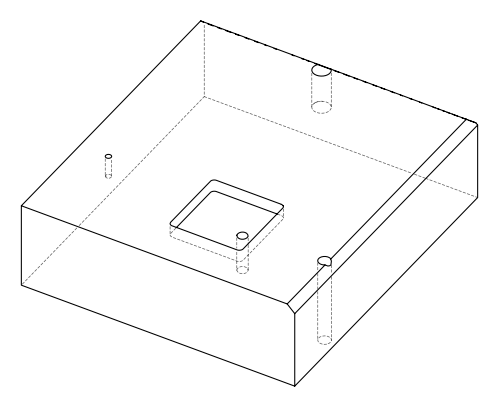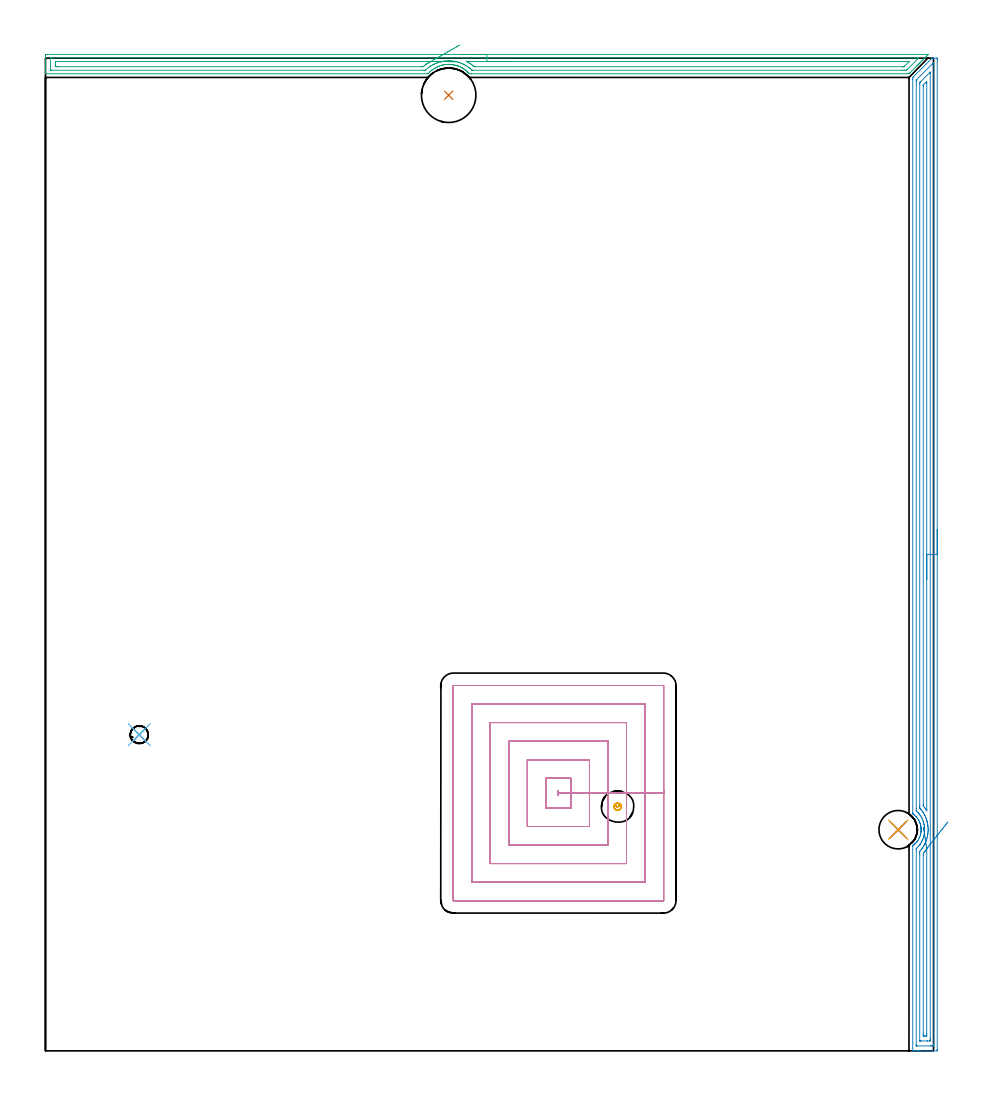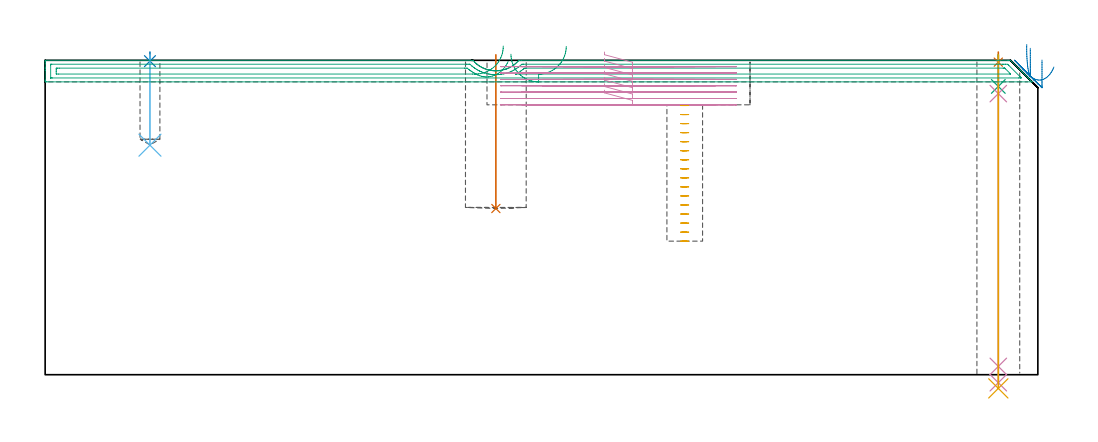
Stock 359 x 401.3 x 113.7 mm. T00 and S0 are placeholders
(PLAN: 11 operations, 7 tool changes, 41.9 min)
(1 SPOT_DRILL | STEP1HOLE | NXT0321_9005460120000 | 0.03 min | 5 mm3)
(2 SPOT_DRILL_1 | STEP1POCKET | NXT0321_9005460120000 | 0.03 min | 0 mm3)
(3 DRILL_BLIND_HOLE_INTO_CENTER | STEP1HOLE | UGT0301_185 | 0.05 min | 249 mm3)
(4 GUN_DRILL_THROUGH_HOLE | STEP1HOLE | UGT0307_002 | 0.54 min | 2950 mm3)
(5 SPADE_DRILL_TO_ENLARGE_THROUGH_HOLE | STEP1HOLE | UGT0306_006 | 0.48 min | 18204 mm3)
(6 DRILL_BLIND_HOLE_INTO_CENTER_1 | STEP1POCKET | UGT0301_192 | 0.13 min | 1179 mm3)
(7 INDEXABLE_INSERT_DRILL_BLIND_HOLE_FROM_SOLID | STEP1POCKET_1 | NXT0302_015 | 0.22 min | 20252 mm3)
(8 AREA_MILL | FG_CHAMFER_SURFACE | UGT0205_001 | 13.02 min | 19630 mm3)
(9 AREA_MILL_1 | FG_CHAMFER_SURFACE_1 | UGT0205_001 | 8.75 min | 10629 mm3)
(10 MILL_RECTANGULAR_POCKET | POCKET_RECTANGULAR_STRAIGHT | NXT0201_010 | Follow Part, ap 2.5, ae 75% | 17.72 min | 148191 mm3)
(11 MILL_BLIND_HOLE_FROM_SOLID_MATERIAL | STEP1POCKET_2 | NXT0201_010 | Spiral | 0.9 min | 6451 mm3)
(TOOL NXT0321_9005460120000 | NC Spot Drill, 142deg, 12mm, Carbide, Uncoated | D12 PA142 FL30 Z2)
(TOOL UGT0301_185 | Twist Drill 6.3 mm | D6.3 PA118 FL61 Z2)
(TOOL UGT0307_002 | Gun Drill 6 mm | D6 PA130 FL24 Z1)
(TOOL UGT0306_006 | Spade Drill 15.5mm | D15.5 PA132 FL10 Z2)
(TOOL UGT0301_192 | Twist Drill 7.2 mm | D7.2 PA118 FL66 Z2)
(TOOL NXT0302_015 | Index. Insert Drill 22mm [880-D2200L25-03] | D22 PA176 FL66 Z2)
(TOOL UGT0205_001 | Chamfer Mill 20 x 3 x 45 deg. | D20 FL50 Z2)
(TOOL NXT0201_010 | ENDMILL 10mm [2P460-1000-NA 1630] | D10 FL30 Z6)
(OP 1 SPOT_DRILL)
G17 G21 G94 G90
T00 M6
G54
G17 G0 G90 X344.7 Y89.4 S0 M3
G43 Z123.7 H0
G94 G81 G98 Z113.029 F250. R116.7
G80
M5
M2
(OP 2 SPOT_DRILL_1)
G17 G21 G94 G90
T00 M6
G54
G17 G0 G90 X37.9 Y127.8 S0 M3
G43 Z123.7 H0
G94 G81 G98 Z113.39 F250. R116.7
G80
M5
M2
(OP 3 DRILL_BLIND_HOLE_INTO_CENTER)
G17 G21 G94 G90
T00 M6
G54
G17 G0 G90 X344.7 Y89.4 S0 M3
G43 Z123.7 H0
G94 G81 G98 Z104.25 F250. R115.7
G80
M5
M2
(OP 4 GUN_DRILL_THROUGH_HOLE)
G17 G21 G94 G90
T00 M6
G54
G17 G0 G90 X344.7 Y89.4 M8
G43 Z123.7 H0
Z114.243
S716 M3
G94 G1 Z101.654 F125. M26
G4 X.084
Z3. F250.
G4 X.084
Z-2.899 F125.
G4 X.084
M5
M9
G0 Z114.243
Z123.7
M2
(OP 5 SPADE_DRILL_TO_ENLARGE_THROUGH_HOLE)
G17 G21 G94 G90
T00 M6
G54
G17 G0 G90 X344.7 Y89.4 S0 M3
G43 Z123.7 H0
G94 G73 G98 Z-4.951 F250. Q14.831 R115.7
G80
M5
M2
(OP 6 DRILL_BLIND_HOLE_INTO_CENTER_1)
G17 G21 G94 G90
T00 M6
G54
G17 G0 G90 X37.9 Y127.8 S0 M3
G43 Z123.7 H0
G94 G81 G98 Z83. F250. R115.7
G80
M5
M2
(OP 7 INDEXABLE_INSERT_DRILL_BLIND_HOLE_FROM_SOLID)
G17 G21 G94 G90
T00 M6
G54
G17 G0 G90 X163. Y386.3 S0 M3
G43 Z123.7 H1
G94 G81 G98 Z60.1 F250. R115.7
G80
M5
M2
(OP 8 AREA_MILL)
G17 G21 G94 G90
T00 M6
G54
G17 G0 G90 X360.5 Y210.65 S1061 M3
G43 Z123.7 H0
Z113.8
G94 G1 Y210.612 Z112.928 F250.
Y210.498 Z112.063
Y210.309 Z111.212
Y210.047 Z110.38
Y209.713 Z109.574
Y209.31 Z108.8
Y208.842 Z108.064
Y208.31 Z107.372
Y207.721 Z106.729
Y207.078 Z106.14
Y206.386 Z105.608
Y205.65 Z105.14
Y204.876 Z104.737
Y204.07 Z104.403
Y203.238 Z104.141
Y202.386 Z103.952
Y201.522 Z103.838
Y200.65 Z103.8
Y0.613
X360.497 Y0.24 Z103.802
X360.492 Y0.01 Z103.806
X360.259 Y0. Z104.039
X353.778 Z110.517
X353.222 Z111.074
X352.891 Z111.405
X352.336 Z111.96
X352.005 Z112.29
X351.343 Z112.957
X350.988 Z113.312
X350.628 Z113.663
X350.603 Y0.009 Z113.688
X350.6 Y0.167 Z113.7
Y82.771
X350.603 Y82.952 Z113.689
X350.78 Y83.095 Z113.518
X350.974 Y83.241 Z113.325
X351.406 Y83.598 Z112.892
X351.479 Y83.664 Z112.819
X351.539 Y83.719 Z112.758
X351.923 Y84.116 Z112.376
X352.005 Y84.209 Z112.294
X352.288 Y84.529 Z112.012
X352.354 Y84.612 Z111.946
X352.596 Y84.957 Z111.703
X352.663 Y85.053 Z111.635
X352.949 Y85.505 Z111.35
X353.168 Y85.907 Z111.13
X353.39 Y86.397 Z110.908
X353.558 Y86.841 Z110.74
X353.7 Y87.29 Z110.599
X353.81 Y87.735 Z110.487
X353.897 Y88.182 Z110.403
X353.953 Y88.628 Z110.343
X353.956 Y88.669 Z110.339
X353.967 Y88.814 Z110.33
X353.982 Y89.075 Z110.307
X353.983 Y89.103 Z110.305
X353.988 Y89.427 Z110.303
X353.99 Y89.521 Z110.305
X353.987 Y89.59 Z110.309
X353.969 Y89.915 Z110.32
X353.968 Y89.968 Z110.324
X353.959 Y90.072 Z110.337
X353.953 Y90.127 Z110.342
X353.924 Y90.415 Z110.372
X353.861 Y90.808 Z110.435
X353.853 Y90.86 Z110.444
X353.818 Y91.021 Z110.48
X353.778 Y91.205 Z110.521
X353.754 Y91.308 Z110.544
X353.642 Y91.702 Z110.654
X353.628 Y91.753 Z110.669
X353.529 Y92.035 Z110.771
X353.47 Y92.201 Z110.83
X353.286 Y92.645 Z111.012
X353.268 Y92.683 Z111.03
X353.168 Y92.896 Z111.13
X352.993 Y93.22 Z111.306
X352.805 Y93.538 Z111.492
X352.596 Y93.846 Z111.702
X352.554 Y93.909 Z111.744
X352.287 Y94.27 Z112.011
X352.198 Y94.381 Z112.101
X352.158 Y94.431 Z112.142
X352.094 Y94.499 Z112.205
X352.005 Y94.593 Z112.291
X351.926 Y94.678 Z112.371
X351.79 Y94.825 Z112.509
X351.407 Y95.203 Z112.893
X351.271 Y95.323 Z113.029
X350.819 Y95.681 Z113.481
X350.658 Y95.798 Z113.642
X350.644 Y95.808 Z113.655
X350.607 Y95.84 Z113.693
X350.6 Y96.167 Z113.7
Y392.649
X350.605 Y393.453 Z113.695
X350.607 Y393.501 Z113.693
X350.642 Y393.542 Z113.657
X358.257 Y401.157 Z106.042
X358.399 Y401.29 Z105.894
X358.538 Y401.299 Z105.755
X358.871 Y401.3 Z105.428
X360.312 Z103.984
X360.491 Y401.298 Z103.805
X360.497 Y401.133 Z103.803
X360.5 Y400.872 Z103.8
Y200.65
X359.086 Z105.214
Y2.409
X359.084 Y2.179 Z105.216
X359.081 Y2.069 Z105.219
X359.079 Y2.022 Z105.221
X359.001 Y2.01 Z105.299
X358.603 Y2.002 Z105.697
X358.209 Y2.001 Z106.091
X357.719 Y2. Z106.581
X352.401 Z111.899
X352.15 Y2.003 Z112.15
X352.045 Y2.007 Z112.255
X352.027 Y2.01 Z112.273
X352.021 Y2.021 Z112.279
X352.018 Y2.071 Z112.282
X352.016 Y2.177 Z112.284
X352.014 Y2.39 Z112.286
X352.015 Y81.427 Z112.285
X352.017 Y81.648 Z112.283
X352.02 Y81.757 Z112.28
X352.023 Y81.779 Z112.277
X352.034 Y81.793 Z112.266
X352.062 Y81.821 Z112.238
X352.124 Y81.878 Z112.176
X352.513 Y82.26 Z111.787
X352.891 Y82.654 Z111.409
X352.947 Y82.715 Z111.353
X352.995 Y82.771 Z111.305
X353.446 Y83.331 Z110.854
X353.681 Y83.664 Z110.619
X353.705 Y83.701 Z110.595
X353.72 Y83.723 Z110.58
X353.778 Y83.816 Z110.522
X354.057 Y84.276 Z110.243
X354.21 Y84.557 Z110.09
X354.365 Y84.858 Z109.935
X354.644 Y85.47 Z109.656
X354.664 Y85.523 Z109.636
X354.876 Y86.13 Z109.424
X354.943 Y86.343 Z109.357
X355.076 Y86.821 Z109.224
X355.174 Y87.236 Z109.126
X355.209 Y87.408 Z109.091
X355.235 Y87.554 Z109.065
X355.321 Y88.129 Z108.979
X355.347 Y88.334 Z108.953
X355.402 Y89.05 Z108.898
X355.4 Y89.541 Z108.9
X355.391 Y89.915 Z108.909
X355.377 Y90.09 Z108.923
X355.305 Y90.808 Z108.995
X355.261 Y91.1 Z109.039
X355.204 Y91.423 Z109.096
X355.143 Y91.702 Z109.157
X355.004 Y92.251 Z109.296
X354.905 Y92.595 Z109.395
X354.664 Y93.265 Z109.636
X354.575 Y93.488 Z109.725
X354.51 Y93.642 Z109.79
X354.279 Y94.119 Z110.021
X354.138 Y94.381 Z110.162
X353.778 Y94.981 Z110.522
X353.579 Y95.274 Z110.721
X353.288 Y95.671 Z111.012
X353.1 Y95.91 Z111.2
X352.891 Y96.153 Z111.409
X352.88 Y96.167 Z111.42
X352.7 Y96.359 Z111.6
X352.019 Y97.046 Z112.281
X352.017 Y97.06 Z112.283
X352.014 Y97.943 Z112.286
Y391.747
X352.018 Y392.198 Z112.282
X352.021 Y392.418 Z112.279
X352.026 Y392.465 Z112.274
X352.052 Y392.494 Z112.248
X352.103 Y392.55 Z112.197
X352.199 Y392.649 Z112.101
X358.45 Y398.901 Z105.85
X358.647 Y399.094 Z105.653
X358.778 Y399.22 Z105.522
X358.845 Y399.284 Z105.455
X358.983 Y399.291 Z105.317
X359.067 Y399.292 Z105.233
X359.077 Y399.29 Z105.223
X359.079 Y399.277 Z105.221
X359.083 Y399.226 Z105.217
X359.085 Y399.121 Z105.215
X359.086 Y383.421 Z105.214
Y200.65
X357.672 Z106.628
X357.671 Y5.079 Z106.629
X357.67 Y4.728 Z106.63
X357.667 Y4.186 Z106.633
X357.665 Y4.019 Z106.635
X357.501 Y4.006 Z106.799
X357.323 Y4.003 Z106.977
X356.62 Y4. Z107.68
X356.436 Z107.864
X353.961 Z110.339
X353.778 Y4.001 Z110.522
X353.594 Y4.003 Z110.706
X353.471 Y4.008 Z110.829
X353.434 Y4.011 Z110.866
X353.433 Y4.027 Z110.867
X353.431 Y4.068 Z110.869
X353.429 Y4.186 Z110.871
Y79.551
X353.43 Y80.092 Z110.87
X353.432 Y80.441 Z110.868
X353.436 Y80.71 Z110.864
X353.726 Y81.037 Z110.574
X353.778 Y81.096 Z110.522
X354.128 Y81.525 Z110.172
X354.411 Y81.878 Z109.889
X354.518 Y82.025 Z109.782
X354.664 Y82.235 Z109.636
X354.874 Y82.56 Z109.426
X355.006 Y82.771 Z109.294
X355.209 Y83.115 Z109.091
X355.508 Y83.664 Z108.792
X355.522 Y83.693 Z108.778
X355.55 Y83.751 Z108.75
X355.793 Y84.313 Z108.507
X355.895 Y84.557 Z108.405
X356.04 Y84.957 Z108.26
X356.21 Y85.45 Z108.09
X356.263 Y85.625 Z108.037
X356.436 Y86.24 Z107.864
X356.456 Y86.323 Z107.844
X356.461 Y86.343 Z107.839
X356.606 Y87.065 Z107.694
X356.633 Y87.236 Z107.667
X356.722 Y87.842 Z107.578
X356.754 Y88.129 Z107.546
X356.791 Y88.665 Z107.509
X356.81 Y89.022 Z107.49
X356.814 Y89.535 Z107.486
X356.801 Y89.915 Z107.499
X356.766 Y90.476 Z107.534
X356.734 Y90.808 Z107.566
X356.702 Y91.116 Z107.598
X356.648 Y91.488 Z107.652
X356.611 Y91.702 Z107.689
X356.436 Y92.554 Z107.864
X356.426 Y92.595 Z107.874
X356.423 Y92.608 Z107.877
X356.283 Y93.111 Z108.017
X356.17 Y93.488 Z108.13
X356.022 Y93.905 Z108.278
X355.838 Y94.381 Z108.462
X355.55 Y95.035 Z108.75
X355.435 Y95.274 Z108.865
X355.312 Y95.514 Z108.988
X354.92 Y96.167 Z109.38
X354.664 Y96.564 Z109.636
X354.307 Y97.06 Z109.993
X354.076 Y97.358 Z110.224
X353.778 Y97.701 Z110.522
X353.554 Y97.953 Z110.746
X353.485 Y98.032 Z110.815
X353.435 Y98.09 Z110.865
X353.434 Y98.129 Z110.866
X353.431 Y98.302 Z110.869
X353.429 Y98.846 Z110.871
X353.428 Y99.197 Z110.872
X353.429 Y390.863 Z110.871
X353.43 Y391.213 Z110.87
X353.433 Y391.35 Z110.867
X353.435 Y391.413 Z110.865
X353.47 Y391.459 Z110.83
X353.756 Y391.756 Z110.544
X353.767 Y391.767 Z110.533
X357.512 Y395.512 Z106.788
X357.567 Y395.565 Z106.733
X357.626 Y395.619 Z106.674
X357.665 Y395.652 Z106.635
X357.666 Y395.616 Z106.634
X357.67 Y395.328 Z106.63
X357.671 Y395.195 Z106.629
X357.672 Y394.977 Z106.628
Y200.65
X356.257 Z108.043
Y97.649
X356.255 Y97.242 Z108.045
X356.252 Y97.06 Z108.048
X356.251 Y97.059 Z108.049
X356.247 Y97.06 Z108.053
X356.225 Y97.095 Z108.075
X355.951 Y97.549 Z108.349
X355.682 Y97.953 Z108.618
X355.55 Y98.14 Z108.75
X355.023 Y98.846 Z109.277
X354.893 Y99.016 Z109.407
X354.85 Y99.073 Z109.45
X354.847 Y99.114 Z109.453
X354.845 Y99.202 Z109.455
X354.843 Y99.558 Z109.457
Y99.739
Y389.97
X354.845 Y390.327 Z109.455
X354.847 Y390.37 Z109.453
X354.85 Y390.388 Z109.45
X354.859 Y390.402 Z109.441
X354.907 Y390.455 Z109.393
X354.987 Y390.538 Z109.313
X355.877 Y391.427 Z108.423
X356.209 Y391.756 Z108.091
X356.221 Y391.761 Z108.079
X356.25 Y391.756 Z108.05
X356.253 Y391.504 Z108.047
X356.257 Y391.044 Z108.043
Y200.65
Y199.778 Z108.081
Y198.914 Z108.195
Y198.062 Z108.383
Y197.23 Z108.646
Y196.424 Z108.98
Y195.65 Z109.382
Y194.914 Z109.851
Y194.222 Z110.382
Y193.579 Z110.972
Y192.99 Z111.615
Y192.458 Z112.307
Y191.99 Z113.043
Y191.587 Z113.816
Y191.253 Z114.622
Y190.991 Z115.454
Y190.802 Z116.306
Y190.688 Z117.171
Y190.65 Z118.043
G0 Z123.7
X354.989 Y90.037
Z119.423
G1 X354.975 Y90.127 Z118.556
X354.972 Y90.143 Z117.683
X354.982 Y90.083 Z116.813
X355.002 Y89.949 Z115.951
X355.034 Y89.741 Z115.105
X355.076 Y89.46 Z114.28
X355.129 Y89.11 Z113.483
X355.193 Y88.692 Z112.719
X355.266 Y88.21 Z111.996
X355.348 Y87.668 Z111.318
X355.439 Y87.069 Z110.69
X355.538 Y86.418 Z110.117
X355.643 Y85.721 Z109.604
X355.756 Y84.982 Z109.154
X355.873 Y84.207 Z108.771
X355.995 Y83.402 Z108.458
X356.121 Y82.573 Z108.217
X356.25 Y81.726 Z108.05
X356.251 Y81.715 Z108.049
X356.255 Y81.649 Z108.045
X356.256 Y81.506 Z108.044
X356.257 Y6.865 Z108.043
X356.253 Y6.156 Z108.047
X356.25 Y6.052 Z108.05
X356.242 Y6.01 Z108.058
X356.193 Y6.008 Z108.107
X355.979 Y6.004 Z108.321
X355.55 Y6. Z108.75
X355.522 Z108.778
X355.113 Y6.003 Z109.187
X354.908 Y6.007 Z109.392
X354.859 Y6.01 Z109.441
X354.849 Y6.017 Z109.451
X354.847 Y6.034 Z109.453
X354.845 Y6.1 Z109.455
X354.843 Y6.684 Z109.457
Y6.865
Y79.019
X354.85 Y79.729 Z109.45
X354.923 Y79.831 Z109.377
X355.125 Y80.092 Z109.175
X355.31 Y80.335 Z108.99
X355.55 Y80.657 Z108.75
X355.685 Y80.849 Z108.615
X355.777 Y80.985 Z108.523
X355.91 Y81.191 Z108.39
X356.035 Y81.389 Z108.265
X356.189 Y81.636 Z108.111
X356.242 Y81.716 Z108.058
X356.25 Y81.726 Z108.05
X356.722 Y82.322 Z107.623
X357.216 Y82.945 Z107.263
X357.727 Y83.59 Z106.974
X358.252 Y84.252 Z106.758
X358.787 Y84.927 Z106.616
X359.327 Y85.609 Z106.55
X359.869 Y86.292 Z106.56
X360.408 Y86.973 Z106.646
X360.941 Y87.645 Z106.807
X361.462 Y88.303 Z107.043
X361.969 Y88.943 Z107.351
X362.458 Y89.559 Z107.728
X362.924 Y90.147 Z108.173
X363.364 Y90.703 Z108.681
X363.775 Y91.221 Z109.25
X364.154 Y91.699 Z109.874
X364.498 Y92.133 Z110.548
X364.803 Y92.518 Z111.269
G0 Z123.7
M5
M2
(OP 9 AREA_MILL_1)
G17 G21 G94 G90
T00 M6
G54
G17 G0 G90 X168.45 Y402.8 S1061 M3
G43 Z123.7 H0
Z115.9
G94 G1 X168.488 Z115.029 F250.
X168.602 Z114.164
X168.791 Z113.312
X169.053 Z112.48
X169.387 Z111.674
X169.79 Z110.9
X170.258 Z110.164
X170.79 Z109.472
X171.379 Z108.829
X172.022 Z108.24
X172.714 Z107.709
X173.45 Z107.24
X174.224 Z106.837
X175.03 Z106.503
X175.862 Z106.241
X176.714 Z106.052
X177.578 Z105.938
X178.45 Z105.9
X356.874 Y402.799 Z105.899
X356.883 Y402.794 Z105.903
X356.874 Y402.777 Z105.921
X356.791 Y402.69 Z106.008
X356.278 Y402.178 Z106.521
X356.072 Y401.97 Z106.726
X355.489 Y401.389 Z107.31
X355.385 Y401.284 Z107.415
X355.195 Y401.093 Z107.603
X354.658 Y400.558 Z108.142
X354.318 Y400.216 Z108.48
X353.826 Y399.726 Z108.974
X353.598 Y399.496 Z109.201
X353.441 Y399.339 Z109.356
X353.288 Y399.186 Z109.511
X353.151 Y399.05 Z109.648
X353.002 Y398.9 Z109.795
X352.857 Y398.756 Z109.942
X352.704 Y398.603 Z110.095
X352.563 Y398.461 Z110.234
X352.426 Y398.325 Z110.373
X352.257 Y398.156 Z110.542
X349.492 Y395.391 Z113.307
X349.129 Y395.033 Z113.667
X349.1 Y395.007 Z113.693
X348.236 Y395. Z113.7
X172.195
X171.316 Y395.007 Z113.693
X171.301 Y395.02 Z113.68
X171.004 Y395.337 Z113.361
X170.95 Y395.391 Z113.306
X170.692 Y395.656 Z113.042
X170.508 Y395.83 Z112.867
X170.412 Y395.922 Z112.777
X170.054 Y396.231 Z112.469
X169.689 Y396.528 Z112.171
X169.519 Y396.657 Z112.041
X169.076 Y396.96 Z111.738
X168.626 Y397.247 Z111.45
X168.462 Y397.344 Z111.355
X168.368 Y397.399 Z111.299
X168.052 Y397.565 Z111.132
X167.727 Y397.727 Z110.973
X167.28 Y397.923 Z110.773
X167.087 Y398.003 Z110.696
X167.037 Y398.023 Z110.676
X166.839 Y398.101 Z110.593
X166.833 Y398.103 Z110.591
X166.601 Y398.19 Z110.508
X166.504 Y398.223 Z110.476
X166.36 Y398.271 Z110.428
X166.208 Y398.315 Z110.384
X165.946 Y398.392 Z110.308
X165.5 Y398.505 Z110.195
X165.046 Y398.6 Z110.098
X165.005 Y398.608 Z110.091
X164.607 Y398.675 Z110.025
X164.152 Y398.729 Z109.962
X163.821 Y398.759 Z109.935
X163.713 Y398.769 Z109.927
X163.532 Y398.776 Z109.918
X163.259 Y398.789 Z109.907
X163.096 Y398.79 Z109.905
X163.001 Z109.903
X162.894 Y398.791 Z109.905
X162.82
X162.791 Y398.79 Z109.906
X162.611 Y398.783 Z109.911
X162.575 Y398.782 Z109.914
X162.373 Y398.773 Z109.919
X162.365 Y398.772
X162.184 Y398.76 Z109.937
X162.05 Y398.748 Z109.946
X161.927 Y398.74 Z109.957
X161.57 Y398.698 Z110.
X161.48 Y398.688 Z110.011
X161.033 Y398.616 Z110.083
X160.578 Y398.523 Z110.175
X160.437 Y398.488 Z110.211
X160.139 Y398.414 Z110.284
X159.694 Y398.288 Z110.41
X159.218 Y398.123 Z110.577
X158.962 Y398.023 Z110.676
X158.801 Y397.959 Z110.737
X158.352 Y397.761 Z110.937
X157.897 Y397.538 Z111.158
X157.679 Y397.423 Z111.276
X157.635 Y397.4 Z111.3
X157.224 Y397.146 Z111.552
X157.015 Y397.017 Z111.682
X156.302 Y396.52 Z112.18
X156.121 Y396.38 Z112.317
X156.11 Y396.37 Z112.327
X155.708 Y396.024 Z112.672
X155.305 Y395.655 Z113.041
X155.228 Y395.579 Z113.117
X154.769 Y395.094 Z113.605
X154.685 Y395.006 Z113.692
X154.322 Y395. Z113.7
X0.175
X0.01 Y395.002 Z113.688
X0.003 Y395.15 Z113.542
X0. Y395.306 Z113.393
Y395.582 Z113.117
Y396.268 Z112.426
Y397.489 Z111.208
Y398.023 Z110.672
Y398.633 Z110.062
Y402.142 Z106.555
X0.004 Y402.409 Z106.289
X0.01 Y402.792 Z105.905
X0.227 Y402.796 Z105.902
X0.622 Y402.8 Z105.9
X178.45
Y401.386 Z107.314
X351.959
X352.537 Y401.385 Z107.315
X352.704 Y401.383 Z107.317
X352.86 Y401.379 Z107.321
X353.008 Y401.369 Z107.331
X352.941 Y401.298 Z107.402
X352.804 Y401.156 Z107.544
X352.704 Y401.054 Z107.646
X352.502 Y400.852 Z107.848
X348.518 Y396.869 Z111.831
X348.236 Y396.59 Z112.11
X348.07 Y396.432 Z112.268
X347.342 Y396.418 Z112.282
X347.192 Y396.416 Z112.284
X346.449 Y396.414 Z112.286
X346.3
X173.088 Y396.415 Z112.285
X172.939
X172.568 Y396.421 Z112.279
X172.385 Y396.424 Z112.276
X172.195 Y396.594 Z112.106
X171.567 Y397.146 Z111.554
X171.301 Y397.365 Z111.335
X171.1 Y397.522 Z111.178
X170.428 Y398.003 Z110.697
X169.853 Y398.357 Z110.343
X169.514 Y398.551 Z110.149
X168.83 Y398.9 Z109.8
X168.62 Y398.998 Z109.702
X168.438 Y399.079 Z109.621
X167.727 Y399.364 Z109.336
X167.004 Y399.609 Z109.091
X166.833 Y399.659 Z109.041
X166.399 Y399.777 Z108.923
X165.939 Y399.884 Z108.816
X165.8 Y399.914 Z108.786
X165.046 Y400.048 Z108.652
X164.727 Y400.09 Z108.61
X164.152 Y400.151 Z108.549
X163.742 Y400.18 Z108.52
X163.259 Y400.198 Z108.502
X162.827 Y400.2 Z108.5
X162.365 Y400.186 Z108.514
X161.974 Y400.161 Z108.539
X161.471 Y400.114 Z108.586
X161.165 Y400.078 Z108.622
X160.578 Y399.986 Z108.714
X160.4 Y399.952 Z108.748
X159.684 Y399.8 Z108.9
X159.665 Y399.796 Z108.904
X159.591 Y399.777 Z108.923
X158.892 Y399.577 Z109.123
X158.791 Y399.545 Z109.155
X158.308 Y399.374 Z109.326
X157.897 Y399.215 Z109.485
X157.672 Y399.121 Z109.579
X157.168 Y398.9 Z109.8
X157.026 Y398.833 Z109.867
X157.003 Y398.822 Z109.878
X156.473 Y398.543 Z110.157
X156.11 Y398.33 Z110.37
X155.917 Y398.212 Z110.488
X155.619 Y398.023 Z110.677
X155.381 Y397.861 Z110.839
X155.216 Y397.747 Z110.953
X154.863 Y397.492 Z111.208
X154.424 Y397.146 Z111.554
X154.369 Y397.1 Z111.6
X153.61 Y396.423 Z112.277
X153.429 Y396.419 Z112.281
X153.278 Y396.416 Z112.284
X152.535 Y396.414 Z112.286
X152.387
X2.409 Y396.415 Z112.285
X2.259 Y396.416 Z112.284
X2.052 Y396.42 Z112.28
X2.01 Y396.422 Z112.278
X2.005 Y396.451 Z112.249
X2.003 Y396.484 Z112.216
X2.001 Y396.669 Z112.031
Y401.189 Z107.511
X2.002 Y401.296 Z107.404
X2.007 Y401.367 Z107.333
X2.011 Y401.38 Z107.32
X2.015 Y401.382 Z107.318
X2.036 Y401.384 Z107.316
X2.409 Y401.386 Z107.314
X2.557
X178.45
Y399.971 Z108.729
X348.932
X349.003 Y399.97 Z108.73
X349.129 Y399.966 Z108.734
X349.149 Y399.965 Z108.735
X349.141 Y399.948 Z108.752
X349.129 Y399.931 Z108.769
X349.053 Y399.852 Z108.848
X348.978 Y399.777 Z108.923
X347.282 Y398.082 Z110.618
X347.223 Y398.023 Z110.677
X347.067 Y397.872 Z110.828
X347.036 Y397.845 Z110.855
X347.021 Y397.835 Z110.865
X346.976 Y397.833 Z110.867
X346.845 Y397.83 Z110.87
X346.646 Y397.829 Z110.871
X346.449 Y397.828 Z110.872
X173.982 Y397.829 Z110.871
X173.784 Y397.831 Z110.869
X173.392 Y397.835 Z110.865
X173.152 Y398.023 Z110.677
X173.088 Y398.074 Z110.626
X172.786 Y398.32 Z110.38
X172.195 Y398.749 Z109.951
X171.976 Y398.9 Z109.8
X171.301 Y399.338 Z109.362
X171.024 Y399.506 Z109.194
X170.539 Y399.777 Z108.923
X170.244 Y399.932 Z108.768
X170.188 Y399.964 Z108.736
Y399.966 Z108.734
X170.193 Y399.968 Z108.732
X170.231 Y399.97 Z108.73
X170.317 Y399.971 Z108.729
X170.408
X178.45
X179.322 Z108.767
X180.186 Z108.88
X181.038 Z109.069
X181.87 Z109.332
X182.676 Z109.665
X183.45 Z110.068
X184.186 Z110.537
X184.878 Z111.068
X185.521 Z111.657
X186.11 Z112.301
X186.642 Z112.993
X187.11 Z113.729
X187.513 Z114.502
X187.847 Z115.308
X188.109 Z116.14
X188.298 Z116.992
X188.412 Z117.857
X188.45 Z118.729
G0 X167.434 Y406.557 Z113.289
G1 X167.07 Y406.351 Z112.524
X166.648 Y406.113 Z111.798
X166.173 Y405.844 Z111.118
X165.648 Y405.547 Z110.487
X165.078 Y405.224 Z109.912
X164.466 Y404.878 Z109.395
X163.817 Y404.511 Z108.942
X163.136 Y404.126 Z108.556
X162.429 Y403.725 Z108.239
X161.7 Y403.313 Z107.995
X160.955 Y402.892 Z107.824
X160.2 Y402.465 Z107.729
X159.441 Y402.035 Z107.709
X158.684 Y401.607 Z107.766
X157.933 Y401.182 Z107.898
X157.196 Y400.765 Z108.105
X156.476 Y400.358 Z108.385
X155.781 Y399.964 Z108.736
X155.45 Y399.777 Z108.923
X155.3 Y399.695 Z109.005
X155.216 Y399.647 Z109.053
X154.745 Y399.362 Z109.338
X154.323 Y399.102 Z109.598
X154.199 Y399.021 Z109.679
X154.02 Y398.9 Z109.8
X153.676 Y398.657 Z110.043
X153.429 Y398.478 Z110.222
X153.171 Y398.276 Z110.424
X152.628 Y397.838 Z110.862
X152.535 Y397.836 Z110.864
X151.839 Y397.829 Z110.871
X151.642
X5.09
X4.392 Y397.83 Z110.87
X4.196 Y397.833 Z110.867
X4.01 Y397.837 Z110.863
X4.005 Y398.023 Z110.677
X4.001 Y398.214 Z110.486
X4. Y398.9 Z109.8
Y399.092 Z109.608
X4.005 Y399.777 Z108.923
X4.007 Y399.963 Z108.737
X4.196 Y399.965 Z108.735
X4.893 Y399.971 Z108.729
X154.52
X155.216 Y399.97 Z108.73
X155.414 Y399.969 Z108.731
X155.781 Y399.964 Z108.736
X156.652 Y399.954 Z108.784
X157.516 Y399.944 Z108.908
X158.365 Y399.934 Z109.107
X159.194 Y399.924 Z109.379
X159.996 Y399.915 Z109.722
X160.765 Y399.906 Z110.134
X161.495 Y399.897 Z110.612
X162.18 Y399.889 Z111.151
X162.817 Y399.881 Z111.748
X163.398 Y399.874 Z112.398
X163.921 Y399.868 Z113.096
X164.381 Y399.863 Z113.838
X164.775 Y399.858 Z114.616
X165.099 Y399.854 Z115.426
X165.351 Y399.851 Z116.261
X165.53 Y399.849 Z117.115
X165.634 Y399.848 Z117.981
X165.661 Z118.853
G0 Z123.7
M5
M2
(OP 10 MILL_RECTANGULAR_POCKET)
G17 G21 G94 G90
T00 M6
G54
G17 G0 G90 X202.3 Y101.88 S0 M3
G43 Z123.7 H1
Z116.7
G94 G1 Y98.2 Z115.714 F250.
X212.4 Z113.008
Y104.2 Z111.4
X207.4
Y105.2 F500.
X207.3
Y103.2
X207.4
Y104.2
X212.4
Y110.2
X202.3
Y98.2
X212.4
Y104.2
X219.9
Y117.7
X194.8
Y90.7
X219.9
Y104.2
X227.4
Y125.2
X187.3
Y83.2
X227.4
Y104.2
X234.9
Y132.7
X179.8
Y75.7
X234.9
Y104.2
X242.4
Y140.2
X172.3
Y68.2
X242.4
Y104.2
X249.9
Y147.6
X249.895 Y147.655
X249.855 Y147.695
X249.8 Y147.7
X164.9
X164.845 Y147.695
X164.805 Y147.655
X164.8 Y147.6
Y60.8
X164.805 Y60.745
X164.845 Y60.705
X164.9 Y60.7
X249.8
X249.855 Y60.705
X249.895 Y60.745
X249.9 Y60.8
Y104.2
Y105.2
G0 X202.3 Y101.88 Z114.4
G1 Y98.2 Z113.414 F250.
X212.4 Z110.708
Y104.2 Z109.1
X207.4
Y105.2 F500.
X207.3
Y103.2
X207.4
Y104.2
X212.4
Y110.2
X202.3
Y98.2
X212.4
Y104.2
X219.9
Y117.7
X194.8
Y90.7
X219.9
Y104.2
X227.4
Y125.2
X187.3
Y83.2
X227.4
Y104.2
X234.9
Y132.7
X179.8
Y75.7
X234.9
Y104.2
X242.4
Y140.2
X172.3
Y68.2
X242.4
Y104.2
X249.9
Y147.6
X249.895 Y147.655
X249.855 Y147.695
X249.8 Y147.7
X164.9
X164.845 Y147.695
X164.805 Y147.655
X164.8 Y147.6
Y60.8
X164.805 Y60.745
X164.845 Y60.705
X164.9 Y60.7
X249.8
X249.855 Y60.705
X249.895 Y60.745
X249.9 Y60.8
Y104.2
Y105.2
G0 X202.3 Y101.88 Z112.1
G1 Y98.2 Z111.114 F250.
X212.4 Z108.408
Y104.2 Z106.8
X207.4
Y105.2 F500.
X207.3
Y103.2
X207.4
Y104.2
X212.4
Y110.2
X202.3
Y98.2
X212.4
Y104.2
X219.9
Y117.7
X194.8
Y90.7
X219.9
Y104.2
X227.4
Y125.2
X187.3
Y83.2
X227.4
Y104.2
X234.9
Y132.7
X179.8
Y75.7
X234.9
Y104.2
X242.4
Y140.2
X172.3
Y68.2
X242.4
Y104.2
X249.9
Y147.6
X249.895 Y147.655
X249.855 Y147.695
X249.8 Y147.7
X164.9
X164.845 Y147.695
X164.805 Y147.655
X164.8 Y147.6
Y60.8
X164.805 Y60.745
X164.845 Y60.705
X164.9 Y60.7
X249.8
X249.855 Y60.705
X249.895 Y60.745
X249.9 Y60.8
Y104.2
Y105.2
G0 X202.3 Y101.88 Z109.8
G1 Y98.2 Z108.814 F250.
X212.4 Z106.108
Y104.2 Z104.5
X207.4
Y105.2 F500.
X207.3
Y103.2
X207.4
Y104.2
X212.4
Y110.2
X202.3
Y98.2
X212.4
Y104.2
X219.9
Y117.7
X194.8
Y90.7
X219.9
Y104.2
X227.4
Y125.2
X187.3
Y83.2
X227.4
Y104.2
X234.9
Y132.7
X179.8
Y75.7
X234.9
Y104.2
X242.4
Y140.2
X172.3
Y68.2
X242.4
Y104.2
X249.9
Y147.6
X249.895 Y147.655
X249.855 Y147.695
X249.8 Y147.7
X164.9
X164.845 Y147.695
X164.805 Y147.655
X164.8 Y147.6
Y60.8
X164.805 Y60.745
X164.845 Y60.705
X164.9 Y60.7
X249.8
X249.855 Y60.705
X249.895 Y60.745
X249.9 Y60.8
Y104.2
Y105.2
G0 X202.3 Y101.88 Z107.5
G1 Y98.2 Z106.514 F250.
X212.4 Z103.808
Y104.2 Z102.2
X207.4
Y105.2 F500.
X207.3
Y103.2
X207.4
Y104.2
X212.4
Y110.2
X202.3
Y98.2
X212.4
Y104.2
X219.9
Y117.7
X194.8
Y90.7
X219.9
Y104.2
X227.4
Y125.2
X187.3
Y83.2
X227.4
Y104.2
X234.9
Y132.7
X179.8
Y75.7
X234.9
Y104.2
X242.4
Y140.2
X172.3
Y68.2
X242.4
Y104.2
X249.9
Y147.6
X249.895 Y147.655
X249.855 Y147.695
X249.8 Y147.7
X164.9
X164.845 Y147.695
X164.805 Y147.655
X164.8 Y147.6
Y60.8
X164.805 Y60.745
X164.845 Y60.705
X164.9 Y60.7
X249.8
X249.855 Y60.705
X249.895 Y60.745
X249.9 Y60.8
Y104.2
Y105.2
G0 X202.3 Y101.88 Z105.2
G1 Y98.2 Z104.214 F250.
X212.4 Z101.508
Y104.2 Z99.9
X207.4
Y105.2 F500.
X207.3
Y103.2
X207.4
Y104.2
X212.4
Y110.2
X202.3
Y98.2
X212.4
Y104.2
X219.9
Y117.7
X194.8
Y90.7
X219.9
Y104.2
X227.4
Y125.2
X187.3
Y83.2
X227.4
Y104.2
X234.9
Y132.7
X179.8
Y75.7
X234.9
Y104.2
X242.4
Y140.2
X172.3
Y68.2
X242.4
Y104.2
X249.9
Y147.6
X249.895 Y147.655
X249.855 Y147.695
X249.8 Y147.7
X164.9
X164.845 Y147.695
X164.805 Y147.655
X164.8 Y147.6
Y60.8
X164.805 Y60.745
X164.845 Y60.705
X164.9 Y60.7
X249.8
X249.855 Y60.705
X249.895 Y60.745
X249.9 Y60.8
Y104.2
Y105.2
G0 X202.3 Y101.88 Z102.9
G1 Y98.2 Z101.914 F250.
X212.4 Z99.208
Y104.2 Z97.6
X207.4
Y105.2 F500.
X207.3
Y103.2
X207.4
Y104.2
X212.4
Y110.2
X202.3
Y98.2
X212.4
Y104.2
X219.9
Y117.7
X194.8
Y90.7
X219.9
Y104.2
X227.4
Y125.2
X187.3
Y83.2
X227.4
Y104.2
X234.9
Y132.7
X179.8
Y75.7
X234.9
Y104.2
X242.4
Y140.2
X172.3
Y68.2
X242.4
Y104.2
X249.9
Y147.6
X249.895 Y147.655
X249.855 Y147.695
X249.8 Y147.7
X164.9
X164.845 Y147.695
X164.805 Y147.655
X164.8 Y147.6
Y60.8
X164.805 Y60.745
X164.845 Y60.705
X164.9 Y60.7
X249.8
X249.855 Y60.705
X249.895 Y60.745
X249.9 Y60.8
Y104.2
Y105.2
G0 Z123.7
M5
M2
(OP 11 MILL_BLIND_HOLE_FROM_SOLID_MATERIAL)
G17 G21 G94 G90
T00 M6
G54
G17 G0 G90 X231.3 Y98.7 S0 M3
G43 Z123.7 H1
Z97.331
G94 G3 X231.933 Y99.517 R0.654 F250.
X230.939 Y100.104 R0.817
X229.896 Y98.339 R1.45
X230.939 Y100.104 R-1.45
X230.417 Y99.222 R0.725
X231.3 Y98.7 R0.725
G0 Z94.063
G3 X231.933 Y99.517 R0.654
X230.939 Y100.104 R0.817
X229.896 Y98.339 R1.45
X230.939 Y100.104 R-1.45
X230.417 Y99.222 R0.725
X231.3 Y98.7 R0.725
G0 Z90.794
G3 X231.933 Y99.517 R0.654
X230.939 Y100.104 R0.817
X229.896 Y98.339 R1.45
X230.939 Y100.104 R-1.45
X230.417 Y99.222 R0.725
X231.3 Y98.7 R0.725
G0 Z87.525
G3 X231.933 Y99.517 R0.654
X230.939 Y100.104 R0.817
X229.896 Y98.339 R1.45
X230.939 Y100.104 R-1.45
X230.417 Y99.222 R0.725
X231.3 Y98.7 R0.725
G0 Z84.256
G3 X231.933 Y99.517 R0.654
X230.939 Y100.104 R0.817
X229.896 Y98.339 R1.45
X230.939 Y100.104 R-1.45
X230.417 Y99.222 R0.725
X231.3 Y98.7 R0.725
G0 Z80.988
G3 X231.933 Y99.517 R0.654
X230.939 Y100.104 R0.817
X229.896 Y98.339 R1.45
X230.939 Y100.104 R-1.45
X230.417 Y99.222 R0.725
X231.3 Y98.7 R0.725
G0 Z77.719
G3 X231.933 Y99.517 R0.654
X230.939 Y100.104 R0.817
X229.896 Y98.339 R1.45
X230.939 Y100.104 R-1.45
X230.417 Y99.222 R0.725
X231.3 Y98.7 R0.725
G0 Z74.45
G3 X231.933 Y99.517 R0.654
X230.939 Y100.104 R0.817
X229.896 Y98.339 R1.45
X230.939 Y100.104 R-1.45
X230.417 Y99.222 R0.725
X231.3 Y98.7 R0.725
G0 Z71.181
G3 X231.933 Y99.517 R0.654
X230.939 Y100.104 R0.817
X229.896 Y98.339 R1.45
X230.939 Y100.104 R-1.45
X230.417 Y99.222 R0.725
X231.3 Y98.7 R0.725
G0 Z67.913
G3 X231.933 Y99.517 R0.654
X230.939 Y100.104 R0.817
X229.896 Y98.339 R1.45
X230.939 Y100.104 R-1.45
X230.417 Y99.222 R0.725
X231.3 Y98.7 R0.725
G0 Z64.644
G3 X231.933 Y99.517 R0.654
X230.939 Y100.104 R0.817
X229.896 Y98.339 R1.45
X230.939 Y100.104 R-1.45
X230.417 Y99.222 R0.725
X231.3 Y98.7 R0.725
G0 Z61.375
G3 X231.933 Y99.517 R0.654
X230.939 Y100.104 R0.817
X229.896 Y98.339 R1.45
X230.939 Y100.104 R-1.45
X230.417 Y99.222 R0.725
X231.3 Y98.7 R0.725
G0 Z58.106
G3 X231.933 Y99.517 R0.654
X230.939 Y100.104 R0.817
X229.896 Y98.339 R1.45
X230.939 Y100.104 R-1.45
X230.417 Y99.222 R0.725
X231.3 Y98.7 R0.725
G0 Z54.838
G3 X231.933 Y99.517 R0.654
X230.939 Y100.104 R0.817
X229.896 Y98.339 R1.45
X230.939 Y100.104 R-1.45
X230.417 Y99.222 R0.725
X231.3 Y98.7 R0.725
G0 Z51.569
G3 X231.933 Y99.517 R0.654
X230.939 Y100.104 R0.817
X229.896 Y98.339 R1.45
X230.939 Y100.104 R-1.45
X230.417 Y99.222 R0.725
X231.3 Y98.7 R0.725
G0 Z48.3
G3 X231.933 Y99.517 R0.654
X230.939 Y100.104 R0.817
X229.896 Y98.339 R1.45
X230.939 Y100.104 R-1.45
X230.417 Y99.222 R0.725
X231.3 Y98.7 R0.725
G0 Z123.7
M5
M2
